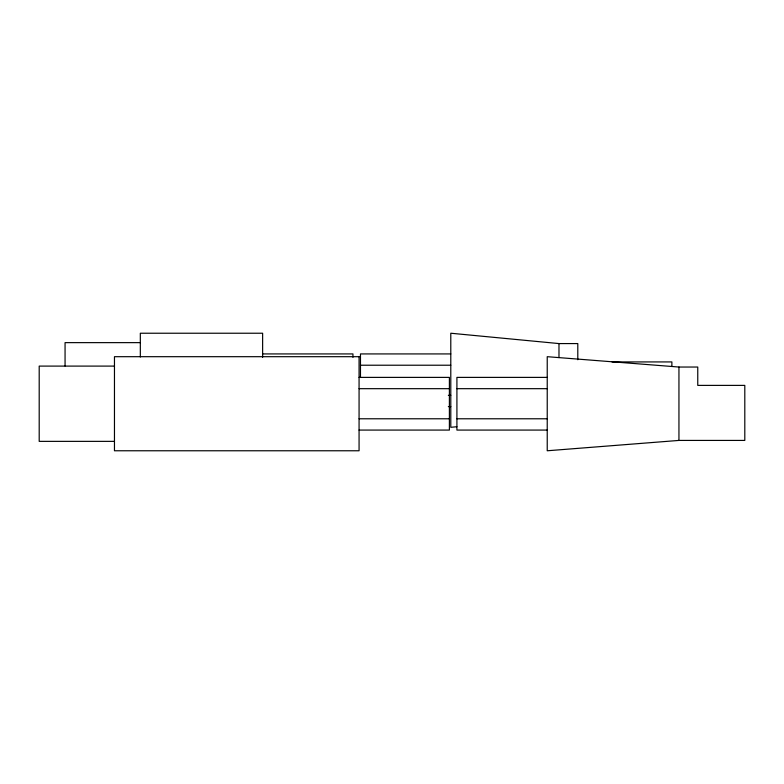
<?xml version="1.0" encoding="UTF-8"?>
<svg xmlns="http://www.w3.org/2000/svg" width="784" height="784" viewBox="0 0 784 784"><rect width="100%" height="100%" fill="white"/><g stroke="black" fill="none" stroke-linecap="round" stroke-linejoin="round"><path stroke-width="1.18" d="M456.866 426.731L450.79 427.309L450.79 333.229L558.982 343.578L577.798 343.578L577.798 359.748M678.944 440.422L547.232 450.771L547.232 356.691L678.944 367.039L697.76 367.039L697.76 385.385L744.8 385.385L744.8 440.422L678.944 440.422L678.944 367.039M140.326 342.637L65.062 342.637L65.062 365.991M262.63 353.927L352.947 353.927L352.947 357.308M450.79 353.927L360.473 353.927L360.473 377.261M612.01 361.924L671.878 361.924L671.878 366.344M360.473 365.217L450.79 365.217M114.464 366.099L39.2 366.099L39.2 441.363L114.464 441.363M359.072 377.388L449.389 377.388L449.389 430.073L359.072 430.073M547.232 377.388L456.915 377.388L456.915 430.073L547.232 430.073M359.072 388.678L449.389 388.678M456.915 388.678L547.232 388.678M448.35 395.322L450.79 395.322M448.35 406.612L450.79 406.612M359.072 418.783L449.389 418.783M456.915 418.783L547.232 418.783M558.982 343.578L558.982 357.582M262.63 357.308L262.63 333.229L140.326 333.229L140.326 356.994M359.072 356.691L114.464 356.691L114.464 450.771L359.072 450.771L359.072 356.691"/></g></svg>
